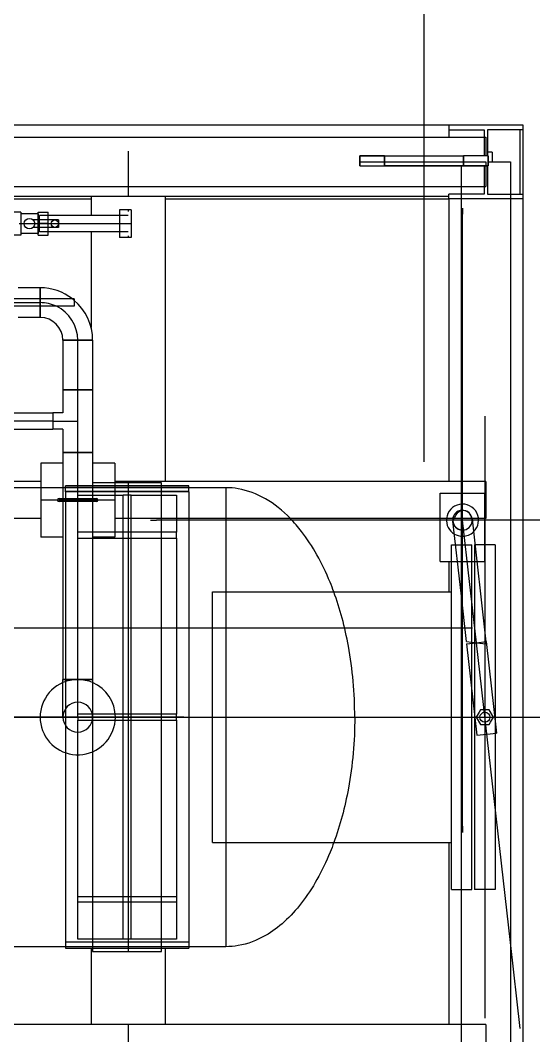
# Model space of a CAD drawing. Header units: inches. Extents: x 295136 to 296247, y 2627183 to 2627409.
# Drawn here: x 295246.084 to 295247.125, y 2627281.287 to 2627283.344 of the extents above; entities that cross this region are included whole.
import ezdxf

# ---------------------------------------------------------------- set-up
doc = ezdxf.new("R2010")
doc.units = ezdxf.units.IN
doc.header["$MEASUREMENT"] = 0
for name, color, linetype in [('EQUIPMENT LAYOUT-EMBED 1_DWG$0$Default', 7, 'Continuous'), ('EQUIPMENT LAYOUT-EMBED 1_DWG$0$DwgTemplate', 7, 'Continuous'), ('Layout', 6, 'Continuous')]:
    doc.layers.add(name, color=color, linetype=linetype)

# ---------------------------------------------------------------- blocks, each defined once
blk = doc.blocks.new('A$C55974CAD')
at = {"layer": 'EQUIPMENT LAYOUT-EMBED 1_DWG$0$Default', "color": 7, "lineweight": 25}
for p, q in [((50.946, 1.8292), (51.2, 1.8292)), ((50.946, 1.8292), (50.946, 1.5829)), ((51.2, 1.8292), (51.454, 1.8292)), ((51.454, 1.8292), (51.454, 1.5829)), ((50.946, 1.5829), (50.946, 1.3443)), ((51.454, 1.5829), (51.454, 1.3443)), ((50.8507, 1.3443), (51.2, 1.3443)), ((50.8507, 1.3443), (50.8507, 1.325)), ((51.2, 1.3443), (51.5154, 1.3443)), ((51.5154, 1.3443), (51.5492, 1.3443)), ((51.5492, 1.3443), (51.5492, 1.303)), ((50.8507, 1.325), (50.8507, 1.303)), ((50.8507, 1.303), (51.2, 1.303)), ((51.2, 1.303), (51.5492, 1.303))]:
    blk.add_line(p, q, dxfattribs=at)
at = {"layer": 'EQUIPMENT LAYOUT-EMBED 1_DWG$0$DwgTemplate', "color": 1, "lineweight": 25}
for p, q in [((50.5775, 1.275), (50.5775, 6.375)), ((52.375, 3.2365), (52.375, 1.275)), ((52.275, 2.5625), (52.275, 1.275)), ((52.25, 2.496), (52.25, 2.075)), ((51.6025, 2.177), (51.6025, 2.4718)), ((51.6775, 2.177), (51.6775, 2.4718)), ((52.255, 1.35), (52.255, 2.4675)), ((51.2, 1.8868), (51.2, 2.3618)), ((51.2, 2.3618), (51.2, 1.8868)), ((50.7319, 2.075), (50.5775, 2.075)), ((51.7365, 2.075), (51.7365, 2.075)), ((52.1833, 2.075), (51.9895, 2.075)), ((52.255, 2.075), (52.2167, 2.075)), ((51.6025, 1.275), (51.6025, 2.027)), ((51.6775, 1.275), (51.6775, 2.027)), ((51.5992, 1.9546), (51.5992, 1.9421)), ((51.5992, 1.3416), (51.5992, 1.9421)), ((50.7319, 1.925), (50.5775, 1.925)), ((52.255, 1.925), (51.6775, 1.925)), ((52.25, 1.925), (52.25, 1.35)), ((51.2, 1.8975), (51.2, 1.8868)), ((51.2, 1.8868), (51.2, 1.325)), ((51.7173, 1.4), (52.3173, 1.4)), ((52.3173, 1.4), (52.3373, 1.4)), ((52.3373, 1.4), (52.9373, 1.4)), ((50.946, 1.35), (50.5775, 1.35)), ((51.5154, 1.35), (51.454, 1.35)), ((51.5992, 1.225), (51.5992, 1.3416)), ((52.25, 1.35), (51.6775, 1.35)), ((52.25, 1.35), (52.26, 1.35)), ((52.25, 1.2), (52.25, 1.35)), ((52.26, 1.2785), (52.26, 1.35)), ((52.39, 1.35), (52.375, 1.35)), ((52.4, 1.35), (52.39, 1.35)), ((52.39, 1.35), (52.39, 1.2785)), ((52.3173, 1.325), (49.485, 1.325)), ((50.9792, 1.3221), (50.9667, 1.3221)), ((50.9792, 1.3221), (52.2192, 1.3221)), ((51.2, 1.325), (51.2, 1.225)), ((51.3508, 1.2939), (51.5992, 1.3221)), ((52.2317, 1.3221), (52.2192, 1.3221)), ((51.81, 1.2768), (50.59, 1.2768)), ((50.7436, 1.225), (51.3508, 1.2939)), ((52.3173, 1.2785), (52.26, 1.2785)), ((52.39, 1.2785), (52.3373, 1.2785)), ((50.5775, 1.275), (50.5025, 1.275)), ((51.6775, 1.275), (51.6025, 1.275)), ((52.26, 1.2715), (52.26, 1.2)), ((52.3173, 1.2715), (52.26, 1.2715)), ((52.3173, 1.275), (52.275, 1.275)), ((52.325, 1.27), (52.325, 1.225)), ((52.345, 1.2618), (52.325, 1.2618)), ((52.375, 1.275), (52.3373, 1.275)), ((52.39, 1.2715), (52.3373, 1.2715)), ((52.345, 1.2618), (52.345, 1.2715)), ((52.39, 1.2), (52.39, 1.2715)), ((52.325, 1.225), (50.3552, 1.225)), ((50.5694, 1.2052), (50.7436, 1.225)), ((51.2, 1.225), (51.2, 0.6668)), ((51.5992, 0.7021), (51.5992, 1.225)), ((52.39, 1.2057), (52.26, 1.2057))]:
    blk.add_line(p, q, dxfattribs=at)
at = {"layer": 'EQUIPMENT LAYOUT-EMBED 1_DWG$0$DwgTemplate', "color": 9, "lineweight": 25}
for p, q in [((51.3802, 1.3019), (51.3802, 5.091)), ((51.64, 2.027), (51.64, 2.177)), ((50.5775, 2), (50.5025, 2)), ((50.75, 2), (50.725, 2)), ((51.63, 2), (50.75, 2)), ((51.6775, 2), (51.63, 2)), ((52.1754, 2), (52.1722, 2)), ((52.2278, 2), (52.2246, 2)), ((52.3467, 2), (52.255, 2)), ((52.325, 1.53), (52.325, 1.275)), ((52.325, 1.275), (52.3173, 1.275))]:
    blk.add_line(p, q, dxfattribs=at)
at = {"layer": 'EQUIPMENT LAYOUT-EMBED 1_DWG$0$DwgTemplate', "color": 5, "lineweight": 25}
for p, q in [((50.735, 1.802), (50.735, 3.75)), ((50.735, 2.127), (50.7319, 2.127)), ((50.7319, 2.127), (50.7319, 1.877)), ((50.725, 2.072), (50.725, 1.932)), ((50.725, 2.072), (50.725, 1.932)), ((50.7319, 2.072), (50.725, 2.072)), ((50.7319, 2.072), (50.725, 2.072)), ((50.725, 1.932), (50.7319, 1.932)), ((50.725, 1.932), (50.7319, 1.932)), ((50.735, 1.877), (50.7319, 1.877)), ((51.6025, 1.802), (50.735, 1.802)), ((51.6025, 1.802), (50.735, 1.802)), ((52.3173, 1.53), (52.3173, 1.48)), ((52.3173, 1.53), (52.3173, 1.48)), ((52.3373, 1.53), (52.3173, 1.53)), ((52.3173, 1.53), (52.3373, 1.53)), ((52.3373, 1.48), (52.3373, 1.53)), ((52.3373, 1.53), (52.3373, 1.48)), ((52.3173, 1.48), (52.3373, 1.48)), ((52.3373, 1.48), (52.3173, 1.48)), ((52.3173, 1.32), (52.3173, 1.48)), ((52.3173, 1.48), (52.3173, 1.32)), ((52.3373, 1.48), (52.3173, 1.48)), ((52.3373, 1.48), (52.3373, 1.32)), ((52.3373, 1.48), (52.3373, 1.32)), ((51.5154, 1.3671), (51.6025, 1.3671)), ((51.5154, 1.3671), (51.5154, 1.3322)), ((51.4514, 1.325), (51.5971, 1.3415)), ((52.3173, 1.32), (52.3173, 1.27)), ((52.3173, 1.27), (52.3173, 1.32)), ((52.3373, 1.32), (52.3173, 1.32)), ((52.3173, 1.32), (52.3373, 1.32)), ((52.3373, 1.32), (52.3173, 1.32)), ((52.3373, 1.27), (52.3373, 1.32)), ((52.3373, 1.27), (52.3373, 1.32)), ((52.3173, 1.27), (52.3373, 1.27)), ((52.3373, 1.27), (52.3173, 1.27))]:
    blk.add_line(p, q, dxfattribs=at)
at = {"layer": 'EQUIPMENT LAYOUT-EMBED 1_DWG$0$DwgTemplate', "color": 54, "lineweight": 25}
for p, q in [((52.4, 3.2365), (52.4, 1.2)), ((52.4, 1.2), (50.3742, 1.2))]:
    blk.add_line(p, q, dxfattribs=at)
at = {"layer": 'EQUIPMENT LAYOUT-EMBED 1_DWG$0$DwgTemplate', "color": 7, "lineweight": 25}
for p, q in [((51.665, 2.127), (51.665, 2.5853)), ((51.8167, 2.5264), (51.8167, 2.1528)), ((51.7833, 2.49), (51.7833, 2.1528)), ((51.8, 2.1528), (51.8, 2.504)), ((52.0325, 2.1096), (52.0325, 2.3335)), ((52.0475, 2.1096), (52.0475, 2.3335)), ((52.0098, 2.1782), (52.0098, 2.2226)), ((52.04, 2.2401), (52.04, 2.1782)), ((52.0702, 2.1782), (52.0702, 2.2226)), ((52.177, 2.2174), (52.177, 2.2381)), ((52.223, 2.2174), (52.223, 2.2381)), ((52.223, 2.2174), (52.177, 2.2174)), ((52.1802, 2.1825), (52.1802, 2.2174)), ((52.2, 2.2206), (52.2, 2.2174)), ((52.2, 2.2174), (52.2, 2.1825)), ((52.2198, 2.1825), (52.2198, 2.2174)), ((52.177, 2.1825), (52.223, 2.1825)), ((52.177, 2.1825), (52.177, 2.1619)), ((52.2198, 2.1825), (52.1802, 2.1825)), ((52.1925, 2.1825), (52.1925, 2.1924)), ((52.1925, 2.141), (52.1925, 2.1825)), ((52.1925, 2.1825), (52.1925, 2.1825)), ((52.2, 2.1793), (52.2, 2.1825)), ((52.2, 2.1825), (52.2, 2.1825)), ((52.2075, 2.1825), (52.2075, 2.1924)), ((52.2075, 2.141), (52.2075, 2.1825)), ((52.2075, 2.1825), (52.2075, 2.1825)), ((52.223, 2.1825), (52.223, 2.1619)), ((52.0098, 2.1782), (52.0325, 2.1782)), ((52.0325, 2.1782), (52.0098, 2.1782)), ((52.0325, 2.1782), (52.0475, 2.1782)), ((52.04, 2.1782), (52.0325, 2.1782)), ((52.04, 2.1782), (52.04, 2.1782)), ((52.04, 2.1782), (52.04, 2.1782)), ((52.0475, 2.1782), (52.04, 2.1782)), ((52.0475, 2.1782), (52.0702, 2.1782)), ((52.0702, 2.1782), (52.0475, 2.1782)), ((52.177, 2.1619), (52.223, 2.1619)), ((52.1833, 2.1793), (52.2167, 2.1793)), ((52.1833, 2.1619), (52.1833, 2.1793)), ((52.1833, 2.0174), (52.1833, 2.1619)), ((52.2, 2.1619), (52.2, 2.1793)), ((52.2, 2.1793), (52.2, 2.1619)), ((52.2, 2.1619), (52.2, 2.0174)), ((52.2167, 2.1619), (52.2167, 2.1793)), ((52.2167, 2.0174), (52.2167, 2.1619)), ((51.8167, 2.1528), (51.7833, 2.1528)), ((51.8167, 2.1528), (51.7833, 2.1528)), ((51.7833, 2.1321), (51.7833, 2.1528)), ((51.8, 2.1528), (51.8, 2.102)), ((51.8, 2.1528), (51.8, 2.1528)), ((51.8167, 2.1321), (51.8167, 2.1528)), ((52.2, 2.141), (52.1925, 2.141)), ((52.2075, 2.141), (52.2, 2.141)), ((50.7439, 2.127), (50.735, 2.127)), ((50.7439, 1.877), (50.7439, 2.127)), ((51.6569, 2.127), (50.7439, 2.127)), ((51.2, 2.1321), (51.2762, 2.1321)), ((51.2762, 2.0718), (51.2762, 2.1321)), ((51.637, 2.1321), (51.2762, 2.1321)), ((51.2762, 2.1321), (51.2762, 2.0718)), ((51.643, 2.1321), (51.637, 2.1321)), ((51.7365, 2.1321), (51.643, 2.1321)), ((51.6569, 2.127), (51.6649, 2.127)), ((51.6569, 1.877), (51.6569, 2.127)), ((51.657, 1.877), (51.657, 2.127)), ((51.6649, 2.127), (51.6689, 2.127)), ((51.665, 1.877), (51.665, 2.127)), ((51.6689, 2.127), (51.6689, 1.877)), ((51.6689, 2.127), (51.669, 2.127)), ((51.669, 1.877), (51.669, 2.127)), ((51.7365, 2.0718), (51.7365, 2.1321)), ((51.7365, 2.1321), (51.7365, 2.0718)), ((51.7833, 2.1321), (51.7365, 2.1321)), ((51.8635, 2.1321), (51.8167, 2.1321)), ((51.8635, 2.1321), (51.8635, 2.0718)), ((51.8635, 2.0718), (51.8635, 2.1321)), ((51.9638, 2.1321), (51.8635, 2.1321)), ((51.9638, 2.1321), (51.9638, 2.0718)), ((51.9638, 2.0718), (51.9638, 2.1321)), ((50.75, 2.01), (50.75, 2.102)), ((50.75, 2.102), (50.825, 2.102)), ((50.825, 2.102), (50.837, 2.102)), ((50.825, 1.902), (50.825, 2.102)), ((50.837, 2.102), (50.837, 1.902)), ((50.837, 2.102), (51.194, 2.102)), ((51.2, 2.102), (51.194, 2.102)), ((51.194, 2.102), (51.194, 1.902)), ((51.2, 2.102), (51.2762, 2.102)), ((51.206, 1.902), (51.206, 2.102)), ((51.2762, 2.102), (51.637, 2.102)), ((51.2762, 2.102), (51.2762, 2.102)), ((51.2762, 2.102), (51.2762, 2.102)), ((51.563, 2.102), (51.563, 1.902)), ((51.575, 1.902), (51.575, 2.102)), ((51.637, 2.102), (51.643, 2.102)), ((51.643, 2.102), (51.7365, 2.102)), ((51.65, 2.102), (51.65, 2.01)), ((51.7365, 2.102), (51.8635, 2.102)), ((51.7365, 2.102), (51.7365, 2.102)), ((51.8635, 2.102), (51.8635, 2.102)), ((51.8635, 2.102), (51.8635, 2.102)), ((51.8635, 2.102), (51.9638, 2.102)), ((51.9638, 2.102), (51.9638, 2.102)), ((51.9638, 2.102), (51.9638, 2.102)), ((52.04, 2.1096), (52.0325, 2.1096)), ((52.0475, 2.1096), (52.04, 2.1096)), ((51.669, 2.072), (50.7319, 2.072)), ((51.669, 2.072), (50.7319, 2.072)), ((51.2762, 2.0718), (51.2, 2.0718)), ((51.637, 2.0718), (51.2762, 2.0718)), ((51.643, 2.0718), (51.637, 2.0718)), ((51.7365, 2.0718), (51.643, 2.0718)), ((51.675, 2.072), (51.669, 2.072)), ((51.675, 2.072), (51.669, 2.072)), ((51.675, 1.932), (51.675, 2.072)), ((51.675, 1.932), (51.675, 2.072)), ((51.8635, 2.0718), (51.7365, 2.0718)), ((51.9638, 2.0718), (51.8635, 2.0718)), ((52.2, 2.0174), (52.1722, 2.0174)), ((52.1722, 1.9936), (52.1722, 2.0174)), ((52.1833, 2), (52.1833, 2.0174)), ((52.2, 2.0174), (52.2, 2)), ((52.2278, 2.0174), (52.2, 2.0174)), ((52.2, 2.0174), (52.2, 2)), ((52.2167, 2), (52.2167, 2.0174)), ((52.2278, 1.9936), (52.2278, 2.0174)), ((50.75, 1.994), (50.75, 2.01)), ((50.75, 2.01), (51.65, 2.01)), ((51.65, 1.994), (51.65, 2.01)), ((52.2, 2), (52.2, 1.9936)), ((50.75, 1.902), (50.75, 1.994)), ((50.75, 1.994), (51.65, 1.994)), ((51.65, 1.994), (51.65, 1.902)), ((52.2, 1.9936), (52.1722, 1.9936)), ((52.2278, 1.9936), (52.2, 1.9936)), ((50.7319, 1.932), (51.669, 1.932)), ((50.7319, 1.932), (51.669, 1.932)), ((51.669, 1.932), (51.675, 1.932)), ((51.669, 1.932), (51.675, 1.932)), ((50.825, 1.902), (50.75, 1.902)), ((50.837, 1.902), (50.825, 1.902)), ((51.194, 1.902), (50.837, 1.902)), ((51.194, 1.902), (51.206, 1.902)), ((51.563, 1.902), (51.206, 1.902)), ((51.563, 1.902), (51.575, 1.902)), ((51.65, 1.902), (51.575, 1.902)), ((50.7439, 1.877), (50.735, 1.877)), ((51.6569, 1.877), (50.7439, 1.877)), ((51.6569, 1.877), (51.6649, 1.877)), ((51.6649, 1.877), (51.6689, 1.877)), ((51.665, 1.802), (51.665, 1.877)), ((51.6689, 1.877), (51.669, 1.877)), ((51.665, 1.802), (51.6025, 1.802)), ((51.665, 1.802), (51.6025, 1.802)), ((51.6025, 1.3671), (51.6542, 1.3671)), ((51.6542, 1.3671), (51.6542, 1.2771)), ((51.597, 1.3415), (51.5971, 1.3415)), ((51.3531, 1.3138), (51.4514, 1.325)), ((51.5154, 1.3322), (51.5154, 1.293)), ((51.2048, 1.2975), (50.8507, 1.2975)), ((50.8507, 1.2561), (50.8507, 1.2975)), ((51.3486, 1.3138), (51.1633, 1.2928)), ((51.3504, 1.2975), (51.2048, 1.2975)), ((51.3486, 1.3138), (51.3508, 1.2939)), ((51.3512, 1.2975), (51.3504, 1.2975)), ((51.3531, 1.3138), (51.3508, 1.2939)), ((51.5492, 1.2975), (51.3512, 1.2975)), ((51.6014, 1.3028), (51.353, 1.2746)), ((51.5492, 1.2771), (51.5492, 1.2975)), ((51.1633, 1.2928), (51.1656, 1.2729)), ((51.2, 1.2941), (51.185, 1.2855)), ((51.185, 1.2855), (51.185, 1.2854)), ((51.185, 1.2854), (51.185, 1.2681)), ((51.2102, 1.2882), (51.2, 1.2941)), ((51.215, 1.2855), (51.2102, 1.2882)), ((51.215, 1.2682), (51.215, 1.2855)), ((51.3508, 1.2939), (51.3486, 1.2741)), ((51.3508, 1.2939), (51.3531, 1.2741)), ((51.5154, 1.293), (51.5154, 1.2771)), ((51.5154, 1.2771), (51.6542, 1.2771)), ((51.5492, 1.2561), (51.5492, 1.2771)), ((51.1675, 1.2561), (50.8507, 1.2561)), ((51.1656, 1.2729), (51.1678, 1.253)), ((51.1952, 1.2561), (51.1675, 1.2561)), ((51.3531, 1.2741), (51.1678, 1.253)), ((51.185, 1.2681), (51.1898, 1.2654)), ((51.1898, 1.2654), (51.2, 1.2595)), ((51.5492, 1.2561), (51.1952, 1.2561)), ((51.2, 1.2595), (51.215, 1.2681)), ((51.215, 1.2681), (51.215, 1.2682)), ((51.353, 1.2746), (51.3486, 1.2741))]:
    blk.add_line(p, q, dxfattribs=at)
at = {"layer": 'EQUIPMENT LAYOUT-EMBED 1_DWG$0$DwgTemplate', "color": 3, "lineweight": 25}
for p, q in [((51.715, 2.177), (51.565, 2.177)), ((51.565, 2.1321), (51.565, 2.177)), ((51.715, 2.1321), (51.715, 2.177)), ((51.637, 2.064), (51.637, 2.14)), ((51.643, 2.14), (51.643, 2.064)), ((51.565, 2.027), (51.565, 2.0718)), ((51.715, 2.027), (51.715, 2.0718)), ((51.715, 2.027), (51.565, 2.027))]:
    blk.add_line(p, q, dxfattribs=at)
at = {"layer": 'EQUIPMENT LAYOUT-EMBED 1_DWG$0$DwgTemplate', "color": 7, "lineweight": 25}
for centre, radius in [((52.2, 2.2), 0.0107), ((52.2, 2.1485), 0.0075), ((51.2, 1.2768), 0.01)]:
    blk.add_circle(centre, radius, dxfattribs=at)
for centre, radius, start, end in [((51.2, 2.102), 0.0762, 23.318, 270), ((51.9638, 2.1782), 0.046, 270, 0), ((51.9638, 2.1782), 0.0762, 334.3658, 0), ((51.9638, 2.1782), 0.1064, 321.8997, 0), ((51.9638, 2.1782), 0.0762, 270, 334.3658), ((51.2, 2.102), 0.0302, 90, 270), ((51.2, 2.102), 0.0302, 90, 270), ((51.2, 2.102), 0.0302, 270, 90), ((51.2, 2.102), 0.0762, 336.682, 23.318), ((51.9638, 2.1782), 0.1064, 270, 319.8904), ((51.9638, 2.1782), 0.1064, 319.8904, 321.8997), ((51.2, 2.102), 0.0762, 270, 336.682), ((51.5992, 1.3221), 0.0325, 149.6292, 180), ((51.5992, 1.3221), 0.0325, 223.3282, 84.2608), ((51.5992, 1.3221), 0.02, 109.4361, 180), ((51.5992, 1.3221), 0.02, 263.5213, 80.648), ((51.5992, 1.3221), 0.0325, 180, 223.3282), ((51.5992, 1.3221), 0.02, 180, 263.5213)]:
    blk.add_arc(centre, radius, start, end, dxfattribs=at)
at = {"layer": 'EQUIPMENT LAYOUT-EMBED 1_DWG$0$DwgTemplate', "color": 3, "lineweight": 25}
for centre, start, end in [((51.64, 2.14), 0, 180), ((51.64, 2.064), 180, 0)]:
    blk.add_arc(centre, 0.003, start, end, dxfattribs=at)
at = {"layer": 'EQUIPMENT LAYOUT-EMBED 1_DWG$0$DwgTemplate', "color": 5, "lineweight": 25}
for centre, radius, start, end in [((51.5992, 1.3221), 0.0325, 84.2608, 149.6292), ((51.5992, 1.3221), 0.02, 80.648, 109.4361), ((51.5994, 1.3212), 0.0205, 81.2825, 96.4693)]:
    blk.add_arc(centre, radius, start, end, dxfattribs=at)
at = {"layer": 'EQUIPMENT LAYOUT-EMBED 1_DWG$0$DwgTemplate', "color": 7, "lineweight": 25}
for major_axis, end_param in [((-0.0199, -0.0023), 7.853982), ((0.0199, 0.0023), 6.283185)]:
    blk.add_ellipse((51.5992, 1.3221), major_axis=major_axis, ratio=0.974537, start_param=4.712389, end_param=end_param, dxfattribs=at)
at = {"layer": 'EQUIPMENT LAYOUT-EMBED 1_DWG$0$DwgTemplate', "color": 5, "lineweight": 25}
for points in [[(50.7372, 1.7766), (50.7357, 1.7851), (50.735, 1.7935), (50.735, 1.802)], [(50.7578, 1.7212), (50.7474, 1.7392), (50.7404, 1.7578), (50.7372, 1.7766)], [(50.8238, 1.6483), (50.7952, 1.6704), (50.7728, 1.6951), (50.7578, 1.7212)], [(51.5762, 1.6483), (51.5857, 1.6556), (51.5944, 1.6632), (51.6025, 1.671)], [(50.9267, 1.5904), (50.8873, 1.6065), (50.8524, 1.6261), (50.8238, 1.6483)], [(51.4733, 1.5904), (51.5127, 1.6065), (51.5476, 1.6261), (51.5762, 1.6483)], [(50.946, 1.5829), (50.9394, 1.5853), (50.933, 1.5878), (50.9267, 1.5904)], [(51.454, 1.5829), (51.4605, 1.5853), (51.467, 1.5878), (51.4733, 1.5904)], [(51.5971, 1.3415), (51.5971, 1.3415), (51.5994, 1.3406), (51.6025, 1.3392)]]:
    blk.add_open_spline(points, degree=3, dxfattribs=at)
at = {"layer": 'EQUIPMENT LAYOUT-EMBED 1_DWG$0$DwgTemplate', "color": 7, "lineweight": 25}
for points in [[(51.6628, 1.7766), (51.6643, 1.7851), (51.665, 1.7935), (51.665, 1.802)], [(51.6422, 1.7212), (51.6526, 1.7392), (51.6595, 1.7578), (51.6628, 1.7766)], [(51.6025, 1.671), (51.6188, 1.6869), (51.6322, 1.7037), (51.6422, 1.7212)], [(51.0563, 1.5533), (51.0174, 1.5604), (50.9802, 1.5704), (50.946, 1.5829)], [(51.3437, 1.5533), (51.3826, 1.5604), (51.4198, 1.5704), (51.454, 1.5829)], [(51.2, 1.5405), (51.1513, 1.5405), (51.1026, 1.5448), (51.0563, 1.5533)], [(51.2, 1.5405), (51.2487, 1.5405), (51.2974, 1.5448), (51.3437, 1.5533)], [(51.5914, 1.34), (51.5894, 1.3392), (51.5875, 1.338), (51.5859, 1.3366)], [(51.5942, 1.341), (51.5932, 1.3407), (51.5923, 1.3404), (51.5914, 1.34)], [(51.5971, 1.3415), (51.5961, 1.3414), (51.5951, 1.3412), (51.5942, 1.341)], [(51.6025, 1.3414), (51.6032, 1.3413), (51.6038, 1.3412), (51.6045, 1.341)], [(51.6025, 1.3392), (51.6088, 1.3362), (51.6184, 1.3306), (51.6191, 1.3244)], [(51.6045, 1.341), (51.6051, 1.3408), (51.6058, 1.3406), (51.6064, 1.3404)], [(51.6064, 1.3404), (51.6085, 1.3396), (51.6104, 1.3385), (51.6121, 1.3372)], [(51.5797, 1.326), (51.5792, 1.324), (51.5791, 1.3219), (51.5794, 1.3199)], [(51.5819, 1.3318), (51.5809, 1.33), (51.5801, 1.328), (51.5797, 1.326)], [(51.5859, 1.3366), (51.5844, 1.3352), (51.583, 1.3336), (51.5819, 1.3318)], [(51.6121, 1.3372), (51.6138, 1.3358), (51.6152, 1.3341), (51.6164, 1.3323)], [(51.6164, 1.3323), (51.6175, 1.3305), (51.6183, 1.3285), (51.6188, 1.3264)], [(51.6188, 1.3264), (51.6189, 1.3258), (51.619, 1.3251), (51.6191, 1.3244)]]:
    blk.add_open_spline(points, degree=3, dxfattribs=at)

msp = doc.modelspace()

# ---------------------------------------------------------------- block references
at = {"layer": 'Layout', "rotation": 90}
msp.add_blockref('A$C55974CAD', (295248.3027, 2627230.7321), dxfattribs=at)

doc.saveas('drawing.dxf')
